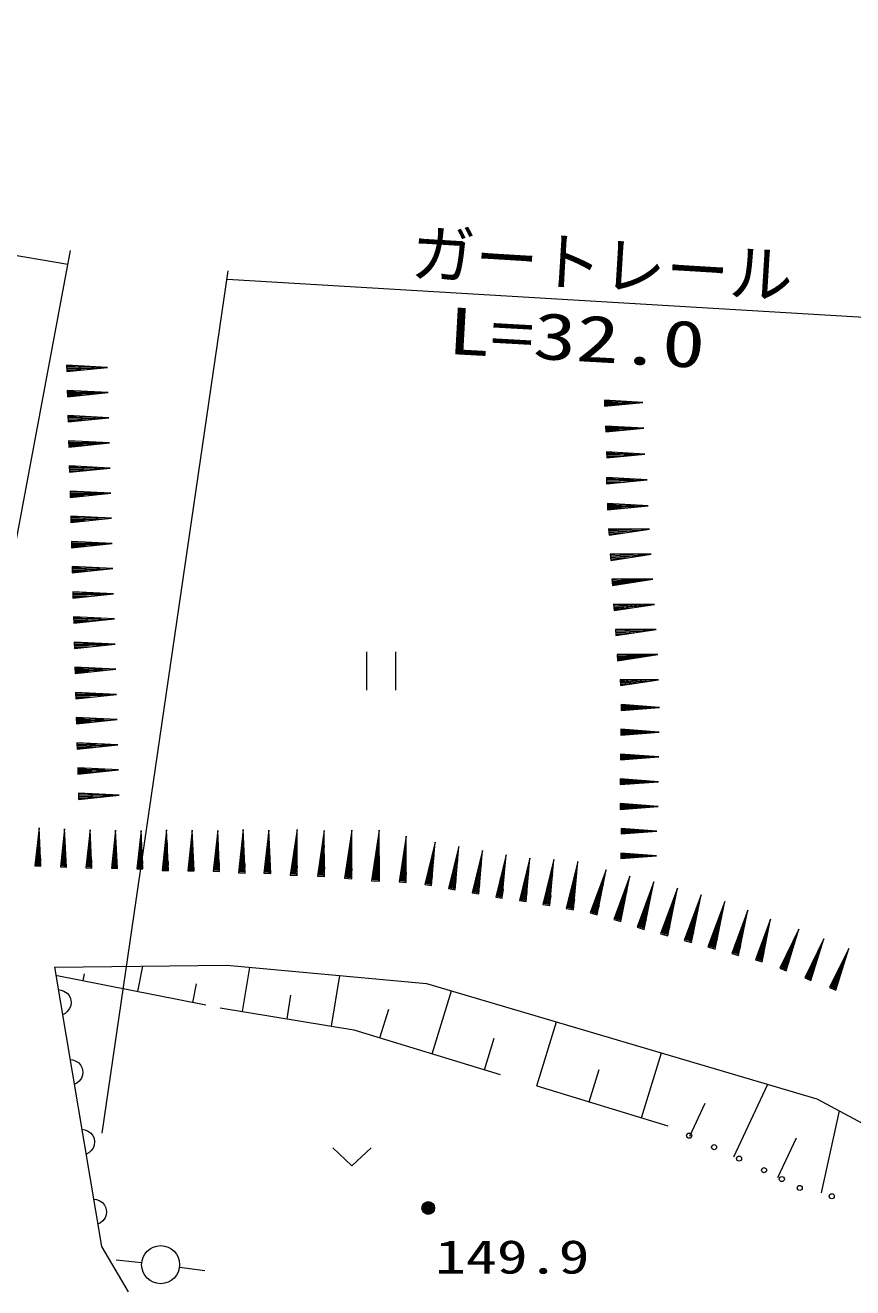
# Model space of a CAD drawing. Units: millimetres, scale not verified. Extents: x 34860 to 694227, y -100713 to 259287.
# Drawn here: x 162310 to 194772, y 166271 to 215761 of the extents above; entities that cross this region are included whole.
import ezdxf
from ezdxf.enums import TextEntityAlignment as Align

# ---------------------------------------------------------------- set-up
doc = ezdxf.new("R2010")
doc.units = ezdxf.units.MM
doc.header["$LTSCALE"] = 1000
doc.linetypes.add('DASHED', pattern=[7.5, 6, -1.5])
doc.layers.add('S-BGD', color=7, linetype='Continuous', lineweight=13)
doc.layers.add('S-BGD-HTXT', color=6, linetype='Continuous', lineweight=13)
doc.styles.add('ＭＳ ゴシック', font='')
doc.styles.get('ＭＳ ゴシック').set_extended_font_data('MS Gothic')

# ---------------------------------------------------------------- blocks, each defined once
blk = doc.blocks.new('BUHIN2')
at = {"color": 7, "linetype": 'Continuous', "lineweight": 13}
for centre, radius in [((0, 0), 250), ((0, 0), 219), ((0, 0), 188), ((0, 0), 156), ((0, 0), 125), ((0, 0), 93.8), ((0, -1), 62.5), ((0, 0), 31.2)]:
    blk.add_circle(centre, radius, dxfattribs=at)
blk = doc.blocks.new('BUHIN3')
at = {"color": 7, "linetype": 'Continuous', "lineweight": 13}
blk.add_circle((0, 0), 746, dxfattribs=at)
blk = doc.blocks.new('BUHIN4')
at = {"color": 7, "linetype": 'Continuous', "lineweight": 13}
for p, q in [((-578, 750), (-578, -750)), ((574, -750), (574, 750))]:
    blk.add_line(p, q, dxfattribs=at)
blk = doc.blocks.new('BUHIN6')
at = {"color": 7, "linetype": 'Continuous', "lineweight": 13}
blk.add_lwpolyline([(-750, 356), (0, -352), (750, 356)], dxfattribs=at)
blk = doc.blocks.new('BUHIN8')
at = {"color": 7, "linetype": 'Continuous', "lineweight": 13}
blk.add_lwpolyline([(-83, 493), (37, 473), (143, 430), (267, 355), (345, 256), (399, 146), (425, -7), (410, -128), (369, -247), (277, -361), (191, -437), (83, -493)], dxfattribs=at)
blk = doc.blocks.new('BUHIN58')
at = {"color": 7, "linetype": 'Continuous', "lineweight": 13}
blk.add_circle((0, 0), 99.5, dxfattribs=at)
blk = doc.blocks.new('BUHIN59')
at = {"color": 7, "linetype": 'Continuous', "lineweight": 13}
blk.add_circle((0, 0), 99.5, dxfattribs=at)
blk = doc.blocks.new('BUHIN130')
at = {"color": 7, "linetype": 'Continuous', "lineweight": 13}
for p, q in [((-303, -762), (253, 636)), ((78, 289), (-334, -750)), ((141, 264), (-271, -775)), ((-271, -418), (-394, -726)), ((-358, -740), (-93, -73)), ((-240, -787), (26, -120)), ((-86, -492), (-208, -800))]:
    blk.add_line(p, q, dxfattribs=at)
blk.add_lwpolyline([(-191, -839), (314, 790), (-436, -741)], close=True, dxfattribs=at)
blk = doc.blocks.new('BUHIN132')
at = {"color": 7, "linetype": 'Continuous', "lineweight": 13}
for p, q in [((-237, -836), (198, 697)), ((51, 313), (-272, -826)), ((121, 293), (-202, -845)), ((-241, -470), (-337, -807)), ((-298, -818), (-90, -87)), ((-168, -855), (40, -124)), ((-37, -527), (-133, -865))]:
    blk.add_line(p, q, dxfattribs=at)
blk.add_lwpolyline([(-111, -904), (246, 866), (-380, -828)], close=True, dxfattribs=at)
blk = doc.blocks.new('BUHIN133')
at = {"color": 7, "linetype": 'Continuous', "lineweight": 13}
for p, q in [((-250, -882), (209, 736)), ((54, 330), (-287, -872)), ((127, 310), (-214, -892)), ((-314, -864), (-95, -92)), ((-177, -903), (42, -130)), ((-254, -496), (-355, -852)), ((-39, -557), (-140, -913))]:
    blk.add_line(p, q, dxfattribs=at)
blk.add_lwpolyline([(-118, -954), (259, 914), (-401, -874)], close=True, dxfattribs=at)
blk = doc.blocks.new('BUHIN136')
at = {"color": 7, "linetype": 'Continuous', "lineweight": 13}
for p, q in [((-134, -809), (112, 675)), ((15, 299), (-168, -804)), ((82, 288), (-101, -815)), ((-176, -466), (-231, -793)), ((-193, -799), (-75, -91)), ((-67, -820), (50, -112)), ((21, -499), (-34, -826))]:
    blk.add_line(p, q, dxfattribs=at)
blk.add_lwpolyline([(-9, -860), (139, 839), (-269, -817)], close=True, dxfattribs=at)
blk = doc.blocks.new('BUHIN137')
at = {"color": 7, "linetype": 'Continuous', "lineweight": 13}
for p, q in [((-63, -866), (52, 723)), ((-13, 317), (-99, -864)), ((59, 312), (-27, -869)), ((-126, -862), (-71, -103)), ((9, -871), (64, -113)), ((-141, -509), (-166, -859)), ((70, -524), (45, -874))]:
    blk.add_line(p, q, dxfattribs=at)
blk.add_lwpolyline([(74, -908), (65, 898), (-204, -888)], close=True, dxfattribs=at)
blk = doc.blocks.new('BUHIN140')
at = {"color": 7, "linetype": 'Continuous', "lineweight": 13}
for p, q in [((-26, -820), (22, 684)), ((-25, 298), (-60, -819)), ((43, 296), (8, -821)), ((-113, -485), (-124, -817)), ((-86, -818), (-63, -100)), ((42, -822), (65, -104)), ((86, -492), (76, -823))]:
    blk.add_line(p, q, dxfattribs=at)
blk.add_lwpolyline([(105, -854), (27, 850), (-159, -845)], close=True, dxfattribs=at)
blk = doc.blocks.new('BUHIN141')
at = {"color": 7, "linetype": 'Continuous', "lineweight": 13}
for p, q in [((-25, -772), (20, 644)), ((-23, 281), (-57, -771)), ((41, 279), (7, -773)), ((-107, -457), (-116, -769)), ((-81, -770), (-59, -94)), ((39, -774), (61, -98)), ((81, -463), (71, -775))]:
    blk.add_line(p, q, dxfattribs=at)
blk.add_lwpolyline([(99, -804), (25, 800), (-149, -796)], close=True, dxfattribs=at)
blk = doc.blocks.new('BUHIN142')
at = {"color": 7, "linetype": 'Continuous', "lineweight": 13}
for p, q in [((-23, -723), (19, 603)), ((-22, 263), (-53, -722)), ((38, 261), (7, -724)), ((-100, -428), (-109, -721)), ((-75, -722), (-55, -88)), ((37, -725), (57, -92)), ((76, -434), (67, -726))]:
    blk.add_line(p, q, dxfattribs=at)
blk.add_lwpolyline([(92, -753), (24, 750), (-140, -746)], close=True, dxfattribs=at)
blk = doc.blocks.new('BUHIN186')
at = {"color": 7, "linetype": 'Continuous', "lineweight": 13}
for p, q in [((-402, 80), (-676, 80)), ((-676, 49), (-84, 49)), ((245, 28), (-676, 28)), ((-676, 0), (564, 0)), ((245, -28), (-676, -28)), ((-676, -56), (-84, -56)), ((-402, -84), (-676, -84))]:
    blk.add_line(p, q, dxfattribs=at)
blk.add_lwpolyline([(-700, -108), (700, 0), (-700, 108)], close=True, dxfattribs=at)
blk = doc.blocks.new('BUHIN187')
at = {"color": 7, "linetype": 'Continuous', "lineweight": 13}
for p, q in [((-431, 86), (-724, 86)), ((-724, 52), (-90, 52)), ((262, 30), (-724, 30)), ((-724, 0), (604, 0)), ((262, -30), (-724, -30)), ((-724, -60), (-90, -60)), ((-431, -90), (-724, -90))]:
    blk.add_line(p, q, dxfattribs=at)
blk.add_lwpolyline([(-750, -116), (750, 0), (-750, 116)], close=True, dxfattribs=at)
blk = doc.blocks.new('BUHIN189')
at = {"color": 7, "linetype": 'Continuous', "lineweight": 13}
for p, q in [((-466, 57), (-777, 34)), ((-774, -2), (-100, 49)), ((277, 53), (-772, -26)), ((-770, -58), (642, 48)), ((282, -11), (-767, -90)), ((-765, -122), (-91, -71)), ((-452, -130), (-763, -154))]:
    blk.add_line(p, q, dxfattribs=at)
blk.add_lwpolyline([(-788, -184), (798, 60), (-807, 64)], close=True, dxfattribs=at)
blk = doc.blocks.new('BUHIN190')
at = {"color": 7, "linetype": 'Continuous', "lineweight": 13}
for p, q in [((-462, 83), (-774, 76)), ((-773, 40), (-97, 54)), ((279, 38), (-772, 16)), ((-772, -16), (644, 13)), ((281, -26), (-771, -48)), ((-771, -80), (-95, -66)), ((-458, -105), (-770, -112))]:
    blk.add_line(p, q, dxfattribs=at)
blk.add_lwpolyline([(-797, -140), (800, 16), (-802, 108)], close=True, dxfattribs=at)
blk = doc.blocks.new('BUHIN191')
at = {"color": 7, "linetype": 'Continuous', "lineweight": 13}
for p, q in [((-433, 77), (-725, 71)), ((-725, 38), (-91, 51)), ((262, 35), (-724, 15)), ((-724, -15), (604, 12)), ((263, -25), (-723, -45)), ((-722, -75), (-89, -62)), ((-429, -99), (-722, -105))]:
    blk.add_line(p, q, dxfattribs=at)
blk.add_lwpolyline([(-747, -132), (750, 15), (-752, 101)], close=True, dxfattribs=at)
blk = doc.blocks.new('BUHIN192')
at = {"color": 7, "linetype": 'Continuous', "lineweight": 13}
for p, q in [((-462, 80), (-774, 72)), ((-773, 36), (-97, 53)), ((279, 39), (-773, 12)), ((-772, -20), (644, 17)), ((281, -25), (-771, -52)), ((-770, -84), (-94, -66)), ((-457, -108), (-769, -116))]:
    blk.add_line(p, q, dxfattribs=at)
blk.add_lwpolyline([(-796, -145), (800, 21), (-803, 103)], close=True, dxfattribs=at)

msp = doc.modelspace()

# ---------------------------------------------------------------- linework, layer by layer
at = {"layer": 'S-BGD'}
for p, q in [((185962, 190103), (185671, 190081)), ((185673, 190047), (186305, 190095)), ((186658, 190099), (185675, 190025)), ((185677, 189995), (187001, 190094)), ((186663, 190039), (185679, 189965)), ((185682, 189935), (186314, 189983)), ((185976, 189927), (185684, 189905)), ((174983, 182345), (175104, 184022)), ((176050, 182249), (176178, 184015)), ((174916, 182350), (174974, 183150)), ((175035, 183594), (174945, 182348)), ((175111, 183588), (175020, 182342)), ((175058, 182340), (175116, 183140)), ((176105, 183564), (176010, 182252)), ((176185, 183558), (176090, 182246)), ((174900, 182722), (174874, 182353)), ((175123, 182706), (175096, 182337)), ((175963, 182647), (175935, 182258)), ((175980, 182254), (176041, 183097)), ((176130, 182244), (176191, 183086)), ((176198, 182630), (176170, 182241)), ((182758, 181308), (183019, 182880)), ((183683, 181141), (183958, 182800)), ((182916, 182482), (182723, 181314)), ((182987, 182470), (182794, 181303)), ((183850, 182380), (183646, 181147)), ((183925, 182367), (183721, 181135)), ((182714, 181672), (182656, 181325)), ((182696, 181319), (182821, 182069)), ((182829, 181297), (182954, 182047)), ((182922, 181637), (182865, 181291)), ((183618, 181152), (183749, 181944)), ((183758, 181129), (183890, 181921)), ((183636, 181524), (183575, 181159)), ((183856, 181488), (183796, 181122)), ((191367, 180199), (191062, 179124)), ((191095, 179115), (191505, 180562)), ((191433, 180181), (191128, 179105)), ((191038, 179131), (191234, 179822)), ((191160, 179096), (191356, 179787)), ((191091, 179460), (191001, 179141)), ((191283, 179406), (191193, 179087)), ((163453, 178833), (170215, 178912)), ((163453, 178833), (165303, 167888)), ((166733, 177887), (166930, 178874)), ((170215, 178912), (178046, 178197)), ((170836, 177101), (171119, 178830)), ((164580, 178317), (164633, 178582)), ((168886, 177458), (169030, 178179)), ((174327, 176529), (174651, 178507)), ((178046, 178197), (193361, 173680)), ((172581, 176815), (172733, 177742)), ((178279, 175445), (179031, 177906)), ((176226, 176072), (176567, 177187)), ((182384, 174189), (183149, 176692)), ((180331, 174817), (180711, 176058)), ((186489, 172934), (187267, 175477)), ((184436, 173562), (184822, 174823)), ((190102, 171401), (191442, 174246)), ((188377, 172214), (188985, 173503)), ((193361, 173680), (200667, 169749)), ((193551, 169996), (194245, 173204)), ((191827, 170589), (192560, 172144)), ((165303, 167888), (166354, 166113)), ((166876, 167249), (165880, 167347)), ((168366, 167078), (169357, 166948))]:
    msp.add_line(p, q, dxfattribs=at)
at = {"layer": 'S-BGD', "linetype": 'DASHED'}
for p, q in [((163504, 178531), (169963, 177244)), ((169963, 177244), (175200, 176386)), ((175200, 176386), (187515, 172620))]:
    msp.add_line(p, q, dxfattribs=at)
at = {"layer": 'S-BGD'}
for points in [[(185660, 189877), (187147, 190105), (185642, 190109)], [(175127, 182301), (175117, 184207), (174833, 182322)], [(176202, 182203), (176192, 184209), (175893, 182226)], [(182891, 181255), (183048, 183053), (182615, 181300)], [(183823, 181084), (183989, 182983), (183532, 181132)], [(191213, 179050), (191551, 180721), (190960, 179122)]]:
    msp.add_lwpolyline(points, close=True, dxfattribs=at)
msp.add_circle((193947, 169856), 99.5, dxfattribs=at)
at = {"layer": 'S-BGD-HTXT'}
for p, q in [((108482, 215761), (163983, 206396)), ((158741, 178407), (164084, 206932)), ((165331, 172336), (170275, 206135)), ((170227, 205805), (197563, 204173))]:
    msp.add_line(p, q, dxfattribs=at)

# ---------------------------------------------------------------- block references
at = {"layer": 'S-BGD'}
for name, p in [('BUHIN192', (164733, 202330)), ('BUHIN192', (164760, 201343)), ('BUHIN191', (185785, 200964)), ('BUHIN192', (164788, 200357)), ('BUHIN191', (185826, 199950)), ('BUHIN192', (164815, 199371)), ('BUHIN191', (185867, 198936)), ('BUHIN192', (164842, 198384)), ('BUHIN190', (185908, 197922)), ('BUHIN192', (164870, 197398)), ('BUHIN190', (185948, 196908)), ('BUHIN192', (164897, 196412)), ('BUHIN189', (185999, 195953)), ('BUHIN192', (164925, 195425)), ('BUHIN189', (186066, 194969)), ('BUHIN192', (164952, 194439)), ('BUHIN189', (186133, 193985)), ('BUHIN192', (164979, 193453)), ('BUHIN189', (186199, 193001)), ('BUHIN192', (165007, 192466)), ('BUHIN189', (186266, 192017)), ('BUHIN192', (165034, 191480)), ('BUHIN4', (176279, 190446)), ('BUHIN189', (186332, 191033)), ('BUHIN192', (165061, 190494)), ('BUHIN192', (165089, 189507)), ('BUHIN187', (186436, 189015)), ('BUHIN192', (165116, 188521)), ('BUHIN187', (186425, 188046)), ('BUHIN192', (165143, 187535)), ('BUHIN187', (186414, 187078)), ('BUHIN192', (165171, 186548)), ('BUHIN187', (186403, 186109)), ('BUHIN192', (165198, 185562)), ('BUHIN187', (186392, 185140)), ('BUHIN142', (162832, 183551)), ('BUHIN142', (163832, 183514)), ('BUHIN142', (164832, 183477)), ('BUHIN142', (165832, 183459)), ('BUHIN142', (166833, 183444)), ('BUHIN141', (167833, 183428)), ('BUHIN141', (168834, 183412)), ('BUHIN141', (169834, 183396)), ('BUHIN140', (170835, 183380)), ('BUHIN140', (171835, 183364)), ('BUHIN137', (172906, 183337)), ('BUHIN137', (173977, 183298)), ('BUHIN186', (186381, 184172)), ('BUHIN137', (177184, 183070)), ('BUHIN136', (178258, 182901)), ('BUHIN136', (179184, 182734)), ('BUHIN136', (180109, 182568)), ('BUHIN136', (181034, 182401)), ('BUHIN186', (186369, 183203)), ('BUHIN136', (181964, 182266)), ('BUHIN132', (184856, 181790)), ('BUHIN132', (185782, 181533)), ('BUHIN133', (186709, 181275)), ('BUHIN133', (187636, 181018)), ('BUHIN133', (188563, 180761)), ('BUHIN133', (189490, 180504)), ('BUHIN132', (190404, 180205)), ('BUHIN130', (192345, 179534)), ('BUHIN130', (193323, 179156)), ('BUHIN130', (194301, 178778)), ('BUHIN8', (163684, 177465)), ('BUHIN8', (164147, 174729)), ('BUHIN8', (164609, 171993)), ('BUHIN58', (188354, 172233)), ('BUHIN6', (175124, 171406)), ('BUHIN58', (189333, 171783)), ('BUHIN58', (190312, 171332)), ('BUHIN58', (191290, 170882)), ('BUHIN59', (191990, 170532)), ('BUHIN59', (192689, 170182)), ('BUHIN8', (165072, 169256)), ('BUHIN2', (178119, 169397)), ('BUHIN3', (167622, 167176))]:
    msp.add_blockref(name, p, dxfattribs=at)

# ---------------------------------------------------------------- texts
at = {"layer": 'S-BGD', "style": 'ＭＳ ゴシック', "width": 1.35}
msp.add_text('149.9', height=1320, dxfattribs=at).set_placement((178385, 166429), align=Align.BOTTOM_LEFT)
at = {"layer": 'S-BGD-HTXT', "style": 'ＭＳ ゴシック'}
msp.add_text('ガートレール', height=1833, rotation=356.5, dxfattribs=at).set_placement((177366, 205392), align=Align.BOTTOM_LEFT)
at = {"layer": 'S-BGD-HTXT', "style": 'ＭＳ ゴシック', "width": 1.35}
msp.add_text('L=32.0', height=1833, rotation=356.8, dxfattribs=at).set_placement((178813, 202332), align=Align.BOTTOM_LEFT)

doc.saveas('drawing.dxf')
